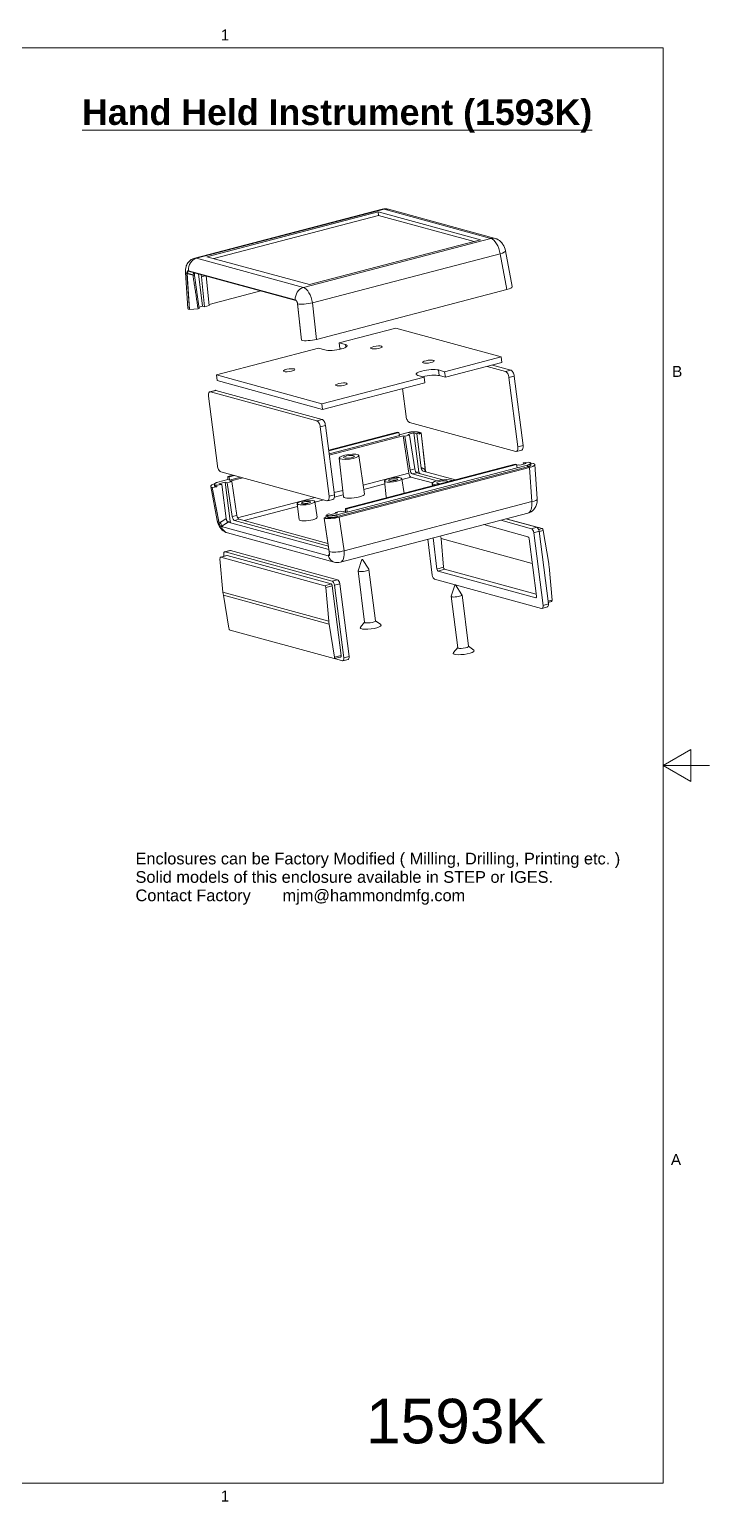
# Model space of a CAD drawing. Header units: millimetres. Extents: x 7 to 552, y 7 to 425.
# Drawn here: x 366.1 to 552.2, y 14.3 to 417.5 of the extents above; entities that cross this region are included whole.
import ezdxf

# ---------------------------------------------------------------- set-up
doc = ezdxf.new("R2010")
doc.units = ezdxf.units.MM
doc.header["$LTSCALE"] = 2
for name, color, linetype, lineweight in [('Border (ANSI)', 7, 'Continuous', 9), ('Symbol (ANSI)', 7, 'Continuous', 9), ('Visible (ANSI)', 7, 'Continuous', 9), ('Visible Narrow (ANSI)', 7, 'Continuous', 9)]:
    doc.layers.add(name, color=color, linetype=linetype, lineweight=lineweight)
doc.styles.add('Label Text (ANSI)', font='arialbd.ttf')
doc.styles.add('Note Text (ANSI)', font='arial.ttf')

# ---------------------------------------------------------------- blocks, each defined once
blk = doc.blocks.new('Borders Default Border')
at = {"layer": 'Border (ANSI)', "flags": 128}
for points in [[(9.65, 9.65), (9.65, 206.25), (269.75, 206.25), (269.75, 9.65), (9.65, 9.65)], [(276.1, 107.95), (269.75, 107.95), (273.56, 110.15), (273.56, 105.75), (269.75, 107.95)]]:
    blk.add_lwpolyline(points, dxfattribs=at)
at = {"layer": 'Border (ANSI)', "char_height": 1.5, "attachment_point": 7, "style": 'Note Text (ANSI)'}
for s, insert in [('1', (209.21, 207.26)), ('B', (270.98, 161.17)), ('A', (270.81, 53.22))]:
    blk.add_mtext(s, dxfattribs=dict(at, insert=insert))
at = {"layer": 'Border (ANSI)', "insert": (209.21, 7.14), "char_height": 1.5, "attachment_point": 7, "line_spacing_factor": 1.875, "style": 'Note Text (ANSI)'}
blk.add_mtext('1', dxfattribs=at)

msp = doc.modelspace()

# ---------------------------------------------------------------- linework, layer by layer
at = {"layer": 'Visible (ANSI)'}
for p, q in [((462.6132, 368.2912), (411.297, 354.8693)), ((414.6533, 355.2814), (461.4907, 367.5319)), ((461.4907, 367.5319), (461.6137, 366.5671)), ((461.4907, 367.5319), (489.5177, 359.8663)), ((493.5128, 360.2877), (464.2925, 368.2797)), ((461.6137, 366.5671), (416.5167, 354.7717)), ((487.7773, 359.4111), (461.6137, 366.5671)), ((489.5177, 359.8663), (442.6803, 347.6158)), ((442.6803, 347.6158), (414.6533, 355.2814)), ((496.331, 356.9005), (498.1954, 347.076)), ((408.7669, 350.9754), (409.4165, 341.0751)), ((409.5383, 351.321), (438.9427, 343.2786)), ((409.8401, 340.7761), (409.1887, 350.703)), ((411.2483, 350.1493), (412.5277, 341.0701)), ((413.4665, 341.7246), (412.3004, 350.5655)), ((413.1154, 349.7776), (413.9761, 341.5852)), ((414.4056, 349.9897), (415.2535, 341.9193)), ((429.3936, 345.8904), (415.2256, 342.1847)), ((444.6095, 332.632), (496.7507, 346.2698)), ((409.8386, 340.7765), (409.8401, 340.7761)), ((412.2072, 340.9862), (409.8401, 340.7761)), ((412.5277, 341.0701), (412.2072, 340.9862)), ((413.4665, 341.7246), (412.4721, 341.4645)), ((413.4665, 341.7246), (413.9761, 341.5852)), ((413.9761, 341.5852), (415.2535, 341.9193)), ((439.4209, 342.4343), (440.5284, 332.3826)), ((466.3397, 335.7191), (450.8545, 331.6689)), ((495.1877, 327.8289), (466.3397, 335.7191)), ((440.5284, 332.3826), (440.5298, 332.3822)), ((450.8545, 331.6689), (452.5389, 331.2082)), ((450.8545, 331.6689), (451.0512, 330.1251)), ((445.2066, 330.1917), (417.2354, 322.8757)), ((446.8911, 329.7309), (445.2066, 330.1917)), ((451.0512, 330.1251), (451.444, 330.0177)), ((479.7025, 323.7787), (495.1877, 327.8289)), ((495.1877, 327.8289), (495.3845, 326.2851)), ((417.2354, 322.8757), (417.4322, 321.3319)), ((417.2354, 322.8757), (446.0834, 314.9855)), ((474.0546, 322.3015), (472.3701, 322.7622)), ((478.018, 324.2394), (479.7025, 323.7787)), ((478.2148, 322.6956), (479.8993, 322.2349)), ((479.7025, 323.7787), (479.8993, 322.2349)), ((479.8993, 322.2349), (495.3845, 326.2851)), ((491.3259, 325.2236), (496.3631, 323.8459)), ((497.8108, 324.2245), (492.7736, 325.6022)), ((415.4626, 318.2826), (416.9103, 318.6612)), ((446.1515, 310.713), (417.1053, 318.6574)), ((417.4322, 321.3319), (446.2802, 313.4417)), ((446.0834, 314.9855), (474.0546, 322.3015)), ((446.2802, 313.4417), (474.2514, 320.7577)), ((469.1597, 311.5442), (468.1875, 319.1716)), ((474.0546, 322.3015), (474.2514, 320.7577)), ((497.3119, 322.1895), (499.7346, 303.1817)), ((501.1823, 303.5604), (498.7596, 322.5682)), ((417.5004, 298.0326), (415.0777, 317.0405)), ((415.6576, 318.2787), (444.7038, 310.3343)), ((446.0834, 314.9855), (446.2802, 313.4417)), ((445.6526, 308.678), (448.0753, 289.6701)), ((449.523, 290.0488), (447.1003, 309.0566)), ((447.9628, 302.2897), (466.7995, 307.2165)), ((467.1269, 307.127), (447.9844, 302.1202)), ((466.7995, 307.2165), (467.1269, 307.127)), ((467.3448, 306.2651), (467.1269, 307.127)), ((469.733, 307.1079), (467.293, 306.4697)), ((469.6085, 306.5573), (471.3117, 307.0028)), ((469.6085, 306.5573), (470.1181, 306.4179)), ((499.1547, 301.9435), (470.1085, 309.8879)), ((471.3117, 307.0028), (472.076, 306.7937)), ((471.3117, 307.0028), (472.6656, 296.3796)), ((472.076, 306.7937), (472.6855, 307.1648)), ((472.076, 306.7937), (473.284, 297.4847)), ((472.6855, 307.1648), (472.3153, 307.2661)), ((472.7499, 306.6824), (472.6855, 307.1648)), ((473.3048, 307.0196), (472.7499, 306.6824)), ((473.3075, 307.0203), (473.3048, 307.0196)), ((473.3048, 307.0196), (474.3462, 297.0458)), ((473.3061, 307.0207), (473.3075, 307.0203)), ((473.3075, 307.0203), (474.3609, 297.459)), ((467.3448, 306.2651), (448.0978, 301.231)), ((448.1348, 300.9408), (468.3311, 306.2232)), ((468.8407, 306.0838), (468.3311, 306.2232)), ((469.8623, 295.9859), (468.3311, 306.2232)), ((470.1181, 306.4179), (468.8407, 306.0838)), ((470.2268, 296.8165), (468.8407, 306.0838)), ((471.5042, 297.1506), (470.1181, 306.4179)), ((450.8303, 300.119), (452.0402, 289.4873)), ((456.2484, 300.8095), (457.744, 290.2143)), ((499.3498, 301.9396), (500.7975, 302.3182)), ((501.9999, 298.6092), (500.2968, 298.1638)), ((502.6363, 298.973), (501.2356, 298.8183)), ((501.2356, 298.8183), (501.2851, 298.4223)), ((501.2356, 298.8183), (501.9999, 298.6092)), ((503.0065, 298.8717), (502.6363, 298.973)), ((503.2732, 298.6889), (503.3347, 298.2065)), ((503.2901, 298.5569), (503.9708, 298.6322)), ((503.9708, 298.6322), (503.9736, 298.6329)), ((503.9736, 298.6329), (503.975, 298.6325)), ((447.4954, 288.4319), (418.4492, 296.3763)), ((420.3841, 295.0764), (421.8245, 295.4531)), ((420.7115, 294.9868), (420.3841, 295.0764)), ((420.3876, 294.2014), (420.3841, 295.0764)), ((422.152, 295.3636), (420.7115, 294.9868)), ((420.7953, 294.0899), (420.7115, 294.9868)), ((423.8691, 294.8939), (420.7953, 294.0899)), ((420.93, 293.8252), (424.4297, 294.7406)), ((502.4191, 297.7023), (450.2779, 284.0646)), ((502.95, 297.5472), (450.8459, 283.9191)), ((452.6011, 286.2647), (499.0165, 298.4049)), ((499.3439, 298.3153), (452.9285, 286.1752)), ((453.0123, 285.2783), (499.5618, 297.4535)), ((468.0253, 294.4514), (468.6083, 290.4514)), ((476.3738, 293.3143), (470.489, 294.9239)), ((477.6792, 293.8876), (470.8535, 295.7545)), ((479.2059, 294.1535), (472.1309, 296.0886)), ((473.8295, 296.5486), (482.6725, 294.13)), ((499.0165, 298.4049), (499.3439, 298.3153)), ((499.5618, 297.4535), (499.3439, 298.3153)), ((499.7872, 298.3031), (499.3743, 298.1952)), ((499.5618, 297.4535), (502.3577, 298.1848)), ((500.2968, 298.1638), (499.7872, 298.3031)), ((505.0149, 288.9178), (504.3971, 298.3339)), ((417.4509, 282.9927), (415.6777, 292.3366)), ((416.0988, 292.0571), (416.0973, 292.0575)), ((416.1015, 292.0579), (416.0988, 292.0571)), ((417.8772, 282.6854), (416.0988, 292.0571)), ((417.3765, 292.1989), (416.1015, 292.0579)), ((418.0098, 282.3107), (416.1015, 292.0579)), ((416.6762, 292.966), (416.7376, 292.4836)), ((416.9443, 292.7828), (417.3131, 292.6819)), ((417.3765, 292.1989), (417.0058, 292.3003)), ((417.3131, 292.6819), (418.7138, 292.8366)), ((417.3131, 292.6819), (417.3765, 292.1989)), ((420.3876, 294.2014), (417.5917, 293.4701)), ((417.9494, 293.0457), (419.6526, 293.4911)), ((418.7138, 292.8366), (417.9494, 293.0457)), ((418.7138, 292.8366), (419.9218, 283.5276)), ((419.6526, 293.4911), (420.1622, 293.3517)), ((419.6526, 293.4911), (421.0066, 282.868)), ((420.1622, 293.3517), (421.4396, 293.6859)), ((420.1622, 293.3517), (421.5483, 284.0845)), ((420.7953, 294.0899), (420.3876, 294.2014)), ((421.4396, 293.6859), (420.93, 293.8252)), ((421.4396, 293.6859), (422.8257, 284.4186)), ((463.2213, 293.8391), (463.6968, 289.4874)), ((476.3094, 293.1502), (476.385, 292.4855)), ((439.3769, 287.6025), (439.8523, 283.2508)), ((444.1809, 288.2148), (444.8122, 283.8829)), ((447.6905, 288.428), (449.1382, 288.8067)), ((448.0164, 275.0566), (420.4673, 282.5915)), ((422.175, 283.0224), (447.8805, 275.9917)), ((423.4524, 283.3565), (447.7771, 276.7035)), ((446.7648, 283.6697), (446.7676, 283.6704)), ((446.7663, 283.6693), (446.7648, 283.6697)), ((446.7648, 283.6697), (448.1094, 274.4167)), ((446.7676, 283.6704), (447.3234, 284.0082)), ((447.8733, 284.8612), (447.2639, 284.4901)), ((447.3234, 284.0082), (447.2639, 284.4901)), ((447.2639, 284.4901), (447.6326, 284.3892)), ((447.6941, 283.9068), (447.3234, 284.0082)), ((448.6377, 284.6521), (447.8733, 284.8612)), ((450.3409, 285.0976), (448.6377, 284.6521)), ((449.8313, 285.237), (451.1087, 285.5711)), ((450.3409, 285.0976), (449.8313, 285.237)), ((449.8592, 284.9716), (449.8313, 285.237)), ((450.2164, 284.547), (453.0123, 285.2783)), ((451.1087, 285.5711), (451.6183, 285.4317)), ((502.4848, 285.024), (451.1687, 271.602)), ((452.6034, 285.6894), (451.6183, 285.4317)), ((452.9285, 286.1752), (452.6011, 286.2647)), ((452.6046, 285.3898), (452.6011, 286.2647)), ((453.0123, 285.2783), (452.6046, 285.3898)), ((453.0123, 285.2783), (452.9285, 286.1752)), ((495.0407, 283.0769), (503.4722, 280.7708)), ((504.9199, 281.1495), (496.4884, 283.4556)), ((506.3636, 280.7928), (496.5597, 283.4742)), ((447.8233, 273.366), (418.603, 281.358)), ((449.4893, 271.6136), (420.2691, 279.6056)), ((478.5988, 278.7765), (478.7113, 278.107)), ((490.4363, 281.8726), (502.5029, 278.5723)), ((504.1047, 279.6666), (506.6406, 259.7711)), ((508.0883, 260.1497), (505.5524, 280.0452)), ((508.1873, 271.2408), (506.6743, 280.2847)), ((420.944, 274.8201), (419.4963, 274.4414)), ((419.6264, 274.4388), (448.9273, 266.4247)), ((450.375, 266.8034), (421.0741, 274.8175)), ((476.3205, 268.0639), (475.0726, 277.8542)), ((477.606, 269.7102), (476.5198, 278.2327)), ((478.7113, 278.107), (479.4037, 270.2069)), ((503.6785, 271.2783), (478.7113, 278.107)), ((502.8192, 278.0202), (504.8273, 262.265)), ((419.0334, 263.364), (418.2209, 272.5533)), ((418.3544, 272.9416), (420.0908, 273.4327)), ((418.4175, 272.9411), (446.8827, 265.1556)), ((419.2916, 273.2067), (419.2398, 273.6133)), ((420.158, 273.432), (448.6232, 265.6465)), ((457.0275, 272.3028), (456.0127, 269.2683)), ((457.2267, 272.3282), (458.9702, 269.6452)), ((509.1071, 261.2097), (508.2946, 270.399)), ((456.0084, 269.2287), (457.8039, 255.1416)), ((458.9843, 269.608), (460.7798, 255.5209)), ((506.2539, 258.9456), (476.953, 266.9597)), ((504.634, 261.8523), (477.9223, 269.1582)), ((479.7012, 269.6497), (504.7596, 262.796)), ((420.6537, 253.4784), (419.1407, 262.5223)), ((447.1589, 264.6385), (447.9641, 255.4512)), ((448.9395, 265.0944), (451.3708, 246.019)), ((449.5599, 265.3205), (452.0957, 245.425)), ((453.5434, 245.8037), (451.0076, 265.6992)), ((481.4875, 262.2599), (483.283, 248.1729)), ((482.5065, 265.334), (481.4918, 262.2995)), ((482.7058, 265.3594), (484.4493, 262.6765)), ((484.4634, 262.6392), (486.2589, 248.5522)), ((506.384, 258.943), (507.8317, 259.3216)), ((508.9736, 260.8215), (508.0364, 260.5564)), ((448.0714, 254.6095), (449.5917, 245.5636)), ((457.7985, 255.1835), (456.6501, 253.7839)), ((460.7745, 255.5628), (462.2372, 254.496)), ((449.4297, 245.1848), (420.9645, 252.9703)), ((483.2776, 248.2147), (482.1292, 246.8151)), ((486.2535, 248.594), (487.7163, 247.5272)), ((449.4875, 245.1829), (451.2404, 245.6045)), ((451.7091, 244.5995), (449.5346, 245.1943)), ((453.2869, 244.9756), (451.8392, 244.5969))]:
    msp.add_line(p, q, dxfattribs=at)
at = {"layer": 'Visible (ANSI)', "flags": 128}
for points in [[(464.2925, 368.2797), (463.9166, 368.3593), (463.5031, 368.3952), (463.0628, 368.3752), (462.6132, 368.2912)], [(496.331, 356.9005), (496.2249, 357.348), (496.0802, 357.7815), (495.8939, 358.207), (495.6578, 358.6299), (495.5154, 358.8423), (495.3526, 359.0565), (495.1648, 359.2731), (494.9435, 359.4912), (494.6801, 359.7095), (494.3624, 359.9257), (493.9773, 360.1246), (493.7557, 360.2118), (493.5128, 360.2877)], [(408.7669, 350.9754), (408.7574, 351.3788), (408.7853, 351.8028), (408.8623, 352.2569), (408.9251, 352.4989), (409.0093, 352.7529), (409.1208, 353.0198), (409.2662, 353.3004), (409.4543, 353.5936), (409.6949, 353.892), (409.9978, 354.1868), (410.3702, 354.4631), (410.581, 354.5871), (410.807, 354.698), (411.0468, 354.7929), (411.297, 354.8693)], [(409.2913, 351.2506), (409.2837, 351.2416), (409.2762, 351.2321), (409.269, 351.2221), (409.262, 351.2117), (409.2552, 351.2009), (409.2487, 351.1896), (409.2424, 351.1778), (409.2363, 351.1655), (409.2304, 351.1528), (409.2248, 351.1397), (409.2195, 351.1261), (409.2144, 351.1121), (409.2096, 351.0977), (409.2051, 351.083), (409.2008, 351.0679), (409.1969, 351.0524), (409.1931, 351.0365), (409.1897, 351.0203), (409.1865, 351.0037), (409.1837, 350.9868), (409.1811, 350.9696), (409.1787, 350.9522), (409.1767, 350.9345), (409.175, 350.9165)], [(409.1887, 350.703), (409.1881, 350.7124), (409.1875, 350.7218), (409.1869, 350.7311), (409.1863, 350.7403), (409.1857, 350.7495), (409.1851, 350.7587), (409.1845, 350.7678), (409.1839, 350.7769), (409.1833, 350.7859), (409.1827, 350.7949), (409.1822, 350.8039), (409.1816, 350.8128), (409.181, 350.8216), (409.1804, 350.8304), (409.1799, 350.8392), (409.1793, 350.848), (409.1788, 350.8567), (409.1782, 350.8653), (409.1777, 350.874), (409.1771, 350.8825), (409.1766, 350.8911), (409.176, 350.8996), (409.1755, 350.9081), (409.175, 350.9165)], [(409.2311, 350.6944), (409.2304, 350.7043), (409.2296, 350.7141), (409.2285, 350.7239), (409.2274, 350.7336), (409.226, 350.7432), (409.2246, 350.7529), (409.2229, 350.7624), (409.2211, 350.772), (409.2192, 350.7814), (409.2171, 350.7908), (409.2149, 350.8002), (409.2126, 350.8095), (409.2101, 350.8187), (409.2075, 350.8279), (409.2048, 350.8371), (409.2019, 350.8461), (409.1989, 350.8552), (409.1958, 350.8641), (409.1926, 350.873), (409.1893, 350.8818), (409.1859, 350.8906), (409.1824, 350.8993), (409.1787, 350.9079), (409.175, 350.9165)], [(409.5383, 351.321), (409.5268, 351.3239), (409.5155, 351.3264), (409.5041, 351.3283), (409.4929, 351.3298), (409.4817, 351.3308), (409.4705, 351.3314), (409.4595, 351.3314), (409.4486, 351.3309), (409.4377, 351.33), (409.4269, 351.3285), (409.4163, 351.3264), (409.4058, 351.3239), (409.3954, 351.3208), (409.3851, 351.3172), (409.3749, 351.313), (409.3649, 351.3083), (409.355, 351.303), (409.3453, 351.2972), (409.3358, 351.2908), (409.3265, 351.2839), (409.3174, 351.2764), (409.3085, 351.2683), (409.2998, 351.2597), (409.2913, 351.2506)], [(410.851, 350.2616), (410.8589, 350.2986), (410.8668, 350.3355), (410.8745, 350.3722), (410.8823, 350.4086), (410.8901, 350.4447), (410.8979, 350.4804), (410.9058, 350.5155), (410.9139, 350.5501), (410.9222, 350.5838), (410.9306, 350.6165), (410.939, 350.6477), (410.9475, 350.6775), (410.9561, 350.7059), (410.9646, 350.7328), (410.9731, 350.7582), (410.9815, 350.782), (410.9899, 350.8042), (410.9982, 350.8246), (411.0062, 350.8433), (411.0139, 350.8603), (411.0212, 350.8754), (411.0281, 350.8888), (411.0343, 350.9004), (411.0399, 350.9103)], [(411.2982, 350.8396), (411.2895, 350.8184), (411.2813, 350.7962), (411.2737, 350.7733), (411.2667, 350.7496), (411.2602, 350.7251), (411.2543, 350.6998), (411.249, 350.6738), (411.2443, 350.647), (411.2401, 350.6195), (411.2366, 350.5913), (411.2336, 350.5625), (411.2313, 350.5331), (411.2295, 350.5032), (411.2283, 350.4728), (411.2278, 350.442), (411.2278, 350.4107), (411.2284, 350.379), (411.2296, 350.3469), (411.2313, 350.3146), (411.2337, 350.2819), (411.2365, 350.2491), (411.2399, 350.216), (411.2439, 350.1827), (411.2483, 350.1493)], [(409.8401, 340.7761), (409.815, 341.1798), (409.7899, 341.586), (409.7646, 341.9943), (409.7392, 342.4042), (409.7137, 342.8153), (409.6882, 343.2272), (409.6628, 343.6395), (409.6373, 344.0517), (409.6119, 344.4635), (409.5866, 344.8743), (409.5613, 345.2837), (409.5362, 345.6915), (409.5113, 346.097), (409.4863, 346.5037), (409.4611, 346.915), (409.4357, 347.3301), (409.4101, 347.7483), (409.3844, 348.1687), (409.3587, 348.5906), (409.3329, 349.0132), (409.3073, 349.4357), (409.2817, 349.8572), (409.2563, 350.2771), (409.2311, 350.6944)], [(410.8444, 350.0436), (410.8431, 350.0527), (410.8419, 350.0618), (410.8408, 350.0709), (410.8399, 350.08), (410.8391, 350.0891), (410.8385, 350.0982), (410.838, 350.1073), (410.8376, 350.1164), (410.8374, 350.1255), (410.8373, 350.1346), (410.8374, 350.1437), (410.8376, 350.1529), (410.8379, 350.162), (410.8384, 350.1711), (410.8391, 350.1802), (410.8398, 350.1893), (410.8407, 350.1984), (410.8418, 350.2075), (410.843, 350.2166), (410.8443, 350.2257), (410.8458, 350.2347), (410.8474, 350.2437), (410.8491, 350.2527), (410.851, 350.2616)], [(412.2072, 340.9862), (412.1554, 341.3382), (412.1027, 341.6956), (412.0493, 342.0582), (411.995, 342.4254), (411.9401, 342.7967), (411.8845, 343.1718), (411.8283, 343.5502), (411.7717, 343.9314), (411.7146, 344.315), (411.657, 344.7004), (411.5992, 345.0874), (411.5411, 345.4753), (411.4827, 345.8638), (411.4242, 346.2523), (411.3657, 346.6406), (411.3071, 347.028), (411.2485, 347.4141), (411.19, 347.7985), (411.1317, 348.1808), (411.0736, 348.5604), (411.0157, 348.937), (410.9582, 349.31), (410.9011, 349.679), (410.8444, 350.0436)], [(439.2145, 343.0663), (439.204, 343.0807), (439.1933, 343.0946), (439.1825, 343.108), (439.1716, 343.121), (439.1606, 343.1335), (439.1494, 343.1455), (439.1382, 343.1571), (439.1269, 343.1681), (439.1155, 343.1787), (439.1041, 343.1888), (439.0927, 343.1983), (439.0812, 343.2074), (439.0697, 343.216), (439.0581, 343.2241), (439.0466, 343.2317), (439.035, 343.2388), (439.0234, 343.2454), (439.0119, 343.2516), (439.0003, 343.2572), (438.9887, 343.2624), (438.9772, 343.2672), (438.9656, 343.2715), (438.9541, 343.2753), (438.9427, 343.2786)], [(439.3974, 342.6504), (439.3923, 342.6704), (439.3869, 342.6901), (439.3813, 342.7098), (439.3755, 342.7293), (439.3694, 342.7486), (439.3631, 342.7677), (439.3565, 342.7867), (439.3497, 342.8055), (439.3427, 342.8241), (439.3354, 342.8424), (439.3279, 342.8605), (439.3203, 342.8783), (439.3124, 342.8958), (439.3043, 342.913), (439.2961, 342.9298), (439.2877, 342.9463), (439.2791, 342.9625), (439.2704, 342.9784), (439.2614, 342.9939), (439.2524, 343.0091), (439.2431, 343.0239), (439.2337, 343.0384), (439.2242, 343.0525), (439.2145, 343.0663)], [(439.3974, 342.6504), (439.3983, 342.6419), (439.3992, 342.6333), (439.4001, 342.6247), (439.401, 342.616), (439.402, 342.6073), (439.4029, 342.5986), (439.4039, 342.5898), (439.4048, 342.581), (439.4058, 342.5722), (439.4068, 342.5633), (439.4077, 342.5543), (439.4087, 342.5454), (439.4097, 342.5364), (439.4107, 342.5273), (439.4117, 342.5182), (439.4127, 342.509), (439.4137, 342.4999), (439.4147, 342.4906), (439.4157, 342.4813), (439.4168, 342.472), (439.4178, 342.4626), (439.4188, 342.4532), (439.4199, 342.4438), (439.4209, 342.4343)], [(472.3153, 307.2661), (472.2485, 307.2825), (472.1751, 307.297), (472.0954, 307.3096), (472.0098, 307.3202), (471.9185, 307.3287), (471.8221, 307.3352), (471.7208, 307.3395), (471.6153, 307.3418), (471.5058, 307.3419), (471.3929, 307.3398), (471.277, 307.3357), (471.1586, 307.3294), (471.0383, 307.321), (470.9166, 307.3106), (470.7939, 307.2983), (470.6707, 307.2839), (470.5477, 307.2677), (470.4253, 307.2496), (470.3041, 307.2298), (470.1845, 307.2084), (470.0671, 307.1854), (469.9524, 307.1609), (469.8409, 307.135), (469.733, 307.1079)], [(502.3577, 298.1848), (502.4614, 298.213), (502.5606, 298.2423), (502.6547, 298.2724), (502.7433, 298.3033), (502.8262, 298.3348), (502.9029, 298.3667), (502.9731, 298.3991), (503.0365, 298.4316), (503.0928, 298.4642), (503.1419, 298.4967), (503.1835, 298.529), (503.2174, 298.561), (503.2434, 298.5925), (503.2616, 298.6234), (503.2717, 298.6536), (503.2738, 298.6829), (503.2678, 298.7111), (503.2538, 298.7383), (503.2318, 298.7642), (503.2019, 298.7888), (503.1643, 298.812), (503.119, 298.8336), (503.0664, 298.8535), (503.0065, 298.8717)], [(473.284, 297.4847), (473.2919, 297.4296), (473.3014, 297.3744), (473.3125, 297.3192), (473.3253, 297.2642), (473.3397, 297.2096), (473.3558, 297.1554), (473.3737, 297.102), (473.393, 297.05), (473.4138, 296.9995), (473.4361, 296.9508), (473.4597, 296.904), (473.4847, 296.8592), (473.5108, 296.8169), (473.5378, 296.7775), (473.5655, 296.741), (473.594, 296.7074), (473.623, 296.6767), (473.6524, 296.6491), (473.682, 296.6247), (473.7117, 296.6035), (473.7414, 296.5854), (473.7709, 296.5702), (473.8004, 296.558), (473.8295, 296.5486)], [(474.3462, 297.0458), (474.3476, 297.0337), (474.3492, 297.0217), (474.3509, 297.0097), (474.3529, 296.9978), (474.3551, 296.9859), (474.3574, 296.9741), (474.3599, 296.9623), (474.3627, 296.9506), (474.3655, 296.939), (474.3686, 296.9274), (474.3718, 296.9159), (474.3752, 296.9044), (474.3787, 296.893), (474.3824, 296.8817), (474.3862, 296.8704), (474.3902, 296.8593), (474.3943, 296.8482), (474.3985, 296.8371), (474.4029, 296.8262), (474.4074, 296.8153), (474.412, 296.8045), (474.4167, 296.7938), (474.4215, 296.7832), (474.4265, 296.7726)], [(474.3609, 297.459), (474.364, 297.4312), (474.3673, 297.4017), (474.3704, 297.3729), (474.3736, 297.3442), (474.3767, 297.3153), (474.3798, 297.2866), (474.3829, 297.2577), (474.386, 297.2285), (474.3891, 297.1993), (474.3922, 297.17), (474.3952, 297.1409), (474.3981, 297.1119), (474.401, 297.0831), (474.4037, 297.0544), (474.4064, 297.0258), (474.4091, 296.9974), (474.4116, 296.969), (474.414, 296.9408), (474.4164, 296.9126), (474.4186, 296.8845), (474.4207, 296.8565), (474.4228, 296.8285), (474.4247, 296.8005), (474.4265, 296.7726)], [(474.6122, 296.3346), (474.6022, 296.349), (474.5924, 296.3638), (474.5827, 296.379), (474.5732, 296.3947), (474.5639, 296.4108), (474.5546, 296.4272), (474.5456, 296.4441), (474.5368, 296.4612), (474.5282, 296.4787), (474.5199, 296.4964), (474.5117, 296.5145), (474.5038, 296.5328), (474.4961, 296.5515), (474.4886, 296.5704), (474.4813, 296.5896), (474.4743, 296.609), (474.4675, 296.6287), (474.4609, 296.6487), (474.4545, 296.6689), (474.4484, 296.6893), (474.4425, 296.7099), (474.4369, 296.7307), (474.4316, 296.7516), (474.4265, 296.7726)], [(503.3347, 298.2065), (503.3353, 298.1869), (503.3323, 298.167), (503.3255, 298.1466), (503.3152, 298.1259), (503.3011, 298.1049), (503.2835, 298.0836), (503.2623, 298.0621), (503.2375, 298.0404), (503.2093, 298.0186), (503.1776, 297.9966), (503.1426, 297.9746), (503.1043, 297.9526), (503.0627, 297.9306), (503.0179, 297.9087), (502.9701, 297.8868), (502.9194, 297.8652), (502.8657, 297.8437), (502.8093, 297.8225), (502.7503, 297.8015), (502.6886, 297.7809), (502.6246, 297.7606), (502.5582, 297.7407), (502.4897, 297.7213), (502.4191, 297.7023)], [(417.5917, 293.4701), (417.488, 293.4419), (417.3888, 293.4126), (417.2947, 293.3825), (417.206, 293.3516), (417.1232, 293.3201), (417.0465, 293.2882), (416.9763, 293.2558), (416.9129, 293.2233), (416.8565, 293.1907), (416.8075, 293.1582), (416.7659, 293.1258), (416.732, 293.0939), (416.7059, 293.0624), (416.6878, 293.0315), (416.6777, 293.0013), (416.6756, 292.972), (416.6815, 292.9438), (416.6956, 292.9166), (416.7175, 292.8907), (416.7474, 292.8661), (416.7851, 292.8429), (416.8303, 292.8213), (416.8832, 292.8013), (416.9443, 292.7828)], [(417.0058, 292.3003), (416.985, 292.3062), (416.9652, 292.3122), (416.9462, 292.3184), (416.9281, 292.3247), (416.9108, 292.3312), (416.8944, 292.3378), (416.8788, 292.3446), (416.8639, 292.3516), (416.8499, 292.3587), (416.8366, 292.366), (416.8242, 292.3735), (416.8125, 292.3811), (416.8017, 292.3889), (416.7917, 292.3968), (416.7825, 292.4049), (416.7742, 292.4131), (416.7667, 292.4215), (416.76, 292.43), (416.7542, 292.4386), (416.7492, 292.4474), (416.745, 292.4562), (416.7417, 292.4652), (416.7393, 292.4743), (416.7376, 292.4836)], [(502.4848, 285.024), (502.7349, 285.1005), (502.9746, 285.1955), (503.2014, 285.3063), (503.4129, 285.4303), (503.7838, 285.7061), (504.0871, 286.0021), (504.3278, 286.3006), (504.5158, 286.5927), (504.6609, 286.8735), (504.7725, 287.1404), (504.8569, 287.3943), (504.9195, 287.6364), (504.9966, 288.0905), (505.0245, 288.5145), (505.0149, 288.9178)], [(420.2691, 279.6056), (420.026, 279.682), (419.804, 279.7702), (419.4187, 279.9699), (419.1014, 280.1833), (418.8384, 280.4019), (418.6177, 280.6206), (418.429, 280.8368), (418.2663, 281.0509), (418.1244, 281.2634), (417.8878, 281.6863), (417.7017, 282.1117), (417.557, 282.5452), (417.4509, 282.9927)], [(418.0142, 282.0177), (418.0083, 282.0427), (418.0024, 282.0678), (417.9966, 282.0931), (417.9908, 282.1185), (417.9851, 282.1441), (417.9795, 282.1698), (417.9738, 282.1958), (417.9683, 282.222), (417.9627, 282.2485), (417.9572, 282.2752), (417.9516, 282.3022), (417.9461, 282.3295), (417.9406, 282.357), (417.935, 282.3849), (417.9295, 282.4132), (417.9239, 282.4418), (417.9182, 282.4708), (417.9126, 282.5001), (417.9068, 282.5299), (417.9011, 282.5601), (417.8952, 282.5907), (417.8893, 282.6218), (417.8833, 282.6534), (417.8772, 282.6854)], [(418.0142, 282.0177), (418.0158, 282.03), (418.0172, 282.0423), (418.0185, 282.0546), (418.0196, 282.0669), (418.0206, 282.0793), (418.0215, 282.0916), (418.0223, 282.1039), (418.0228, 282.1163), (418.0233, 282.1286), (418.0236, 282.1409), (418.0237, 282.1532), (418.0237, 282.1654), (418.0235, 282.1777), (418.0232, 282.19), (418.0227, 282.2022), (418.022, 282.2144), (418.0211, 282.2266), (418.0201, 282.2388), (418.0189, 282.2509), (418.0175, 282.2629), (418.0158, 282.275), (418.014, 282.2869), (418.012, 282.2989), (418.0098, 282.3107)], [(420.4673, 282.5915), (420.4381, 282.6009), (420.4087, 282.6131), (420.3791, 282.6282), (420.3495, 282.6464), (420.3198, 282.6676), (420.2902, 282.692), (420.2607, 282.7196), (420.2317, 282.7503), (420.2033, 282.7839), (420.1756, 282.8203), (420.1487, 282.8597), (420.1226, 282.9019), (420.0975, 282.9468), (420.0739, 282.9937), (420.0516, 283.0424), (420.0308, 283.0928), (420.0114, 283.1449), (419.9936, 283.1983), (419.9775, 283.2524), (419.9631, 283.3071), (419.9503, 283.3621), (419.9392, 283.4173), (419.9297, 283.4725), (419.9218, 283.5276)], [(447.6326, 284.3892), (447.7007, 284.3725), (447.7743, 284.3579), (447.854, 284.3453), (447.9396, 284.3347), (448.0309, 284.3262), (448.1273, 284.3197), (448.2285, 284.3154), (448.3341, 284.3131), (448.4436, 284.313), (448.5565, 284.3151), (448.6724, 284.3192), (448.7907, 284.3255), (448.911, 284.3339), (449.0328, 284.3443), (449.1555, 284.3566), (449.2786, 284.371), (449.4017, 284.3872), (449.524, 284.4053), (449.6453, 284.4251), (449.7648, 284.4465), (449.8822, 284.4695), (449.9969, 284.494), (450.1085, 284.5199), (450.2164, 284.547)], [(450.2779, 284.0646), (450.17, 284.0374), (450.0584, 284.0116), (449.9437, 283.9871), (449.8263, 283.9641), (449.7068, 283.9426), (449.5855, 283.9228), (449.4631, 283.9048), (449.3401, 283.8886), (449.217, 283.8742), (449.0943, 283.8618), (448.9725, 283.8514), (448.8522, 283.8431), (448.7339, 283.8368), (448.618, 283.8326), (448.5051, 283.8306), (448.3956, 283.8307), (448.29, 283.8329), (448.1888, 283.8373), (448.0923, 283.8438), (448.0011, 283.8523), (447.9155, 283.8629), (447.8358, 283.8755), (447.7622, 283.89), (447.6941, 283.9068)], [(418.0142, 282.0177), (418.0306, 281.9755), (418.048, 281.934), (418.0663, 281.8933), (418.0854, 281.8535), (418.1053, 281.8148), (418.126, 281.7772), (418.1474, 281.7407), (418.1695, 281.7054), (418.192, 281.6716), (418.215, 281.6394), (418.2383, 281.6089), (418.2619, 281.5801), (418.2857, 281.553), (418.3098, 281.5276), (418.334, 281.5039), (418.3583, 281.482), (418.3825, 281.462), (418.4067, 281.4439), (418.4307, 281.4276), (418.4546, 281.4132), (418.4782, 281.4005), (418.5017, 281.3897), (418.525, 281.3806), (418.548, 281.3733)], [(418.603, 281.358), (418.6007, 281.3586), (418.5984, 281.3593), (418.5962, 281.3599), (418.5939, 281.3605), (418.5916, 281.3611), (418.5893, 281.3618), (418.587, 281.3624), (418.5847, 281.363), (418.5824, 281.3637), (418.5802, 281.3643), (418.5779, 281.3649), (418.5756, 281.3656), (418.5733, 281.3662), (418.571, 281.3669), (418.5687, 281.3675), (418.5664, 281.3681), (418.5641, 281.3688), (418.5618, 281.3694), (418.5595, 281.3701), (418.5572, 281.3707), (418.5549, 281.3714), (418.5526, 281.372), (418.5503, 281.3727), (418.548, 281.3733)], [(448.1094, 274.4167), (448.1133, 274.3897), (448.1175, 274.3612), (448.1215, 274.3333), (448.1256, 274.3055), (448.1297, 274.2776), (448.1338, 274.2499), (448.1379, 274.2219), (448.1421, 274.1938), (448.1463, 274.1655), (448.1506, 274.1373), (448.1549, 274.1092), (448.1592, 274.0813), (448.1636, 274.0536), (448.168, 274.026), (448.1724, 273.9986), (448.1769, 273.9713), (448.1814, 273.9442), (448.186, 273.9172), (448.1907, 273.8903), (448.1955, 273.8635), (448.2003, 273.8368), (448.2052, 273.8103), (448.2103, 273.7838), (448.2154, 273.7574)], [(447.8792, 273.3509), (447.8769, 273.3516), (447.8746, 273.3522), (447.8723, 273.3528), (447.8699, 273.3534), (447.8676, 273.354), (447.8653, 273.3547), (447.8629, 273.3553), (447.8606, 273.3559), (447.8583, 273.3565), (447.8559, 273.3571), (447.8536, 273.3578), (447.8513, 273.3584), (447.8489, 273.359), (447.8466, 273.3597), (447.8443, 273.3603), (447.8419, 273.3609), (447.8396, 273.3616), (447.8373, 273.3622), (447.8349, 273.3628), (447.8326, 273.3635), (447.8303, 273.3641), (447.8279, 273.3647), (447.8256, 273.3654), (447.8233, 273.366)], [(447.8792, 273.3509), (447.9027, 273.3456), (447.9257, 273.342), (447.9483, 273.3402), (447.9703, 273.3403), (447.9918, 273.3424), (448.0127, 273.3464), (448.033, 273.3524), (448.0525, 273.3604), (448.0712, 273.3705), (448.0889, 273.3827), (448.1057, 273.3969), (448.1215, 273.4133), (448.1362, 273.4316), (448.1498, 273.4521), (448.1623, 273.4747), (448.1735, 273.4993), (448.1834, 273.5257), (448.192, 273.5539), (448.1992, 273.5839), (448.2051, 273.6155), (448.2097, 273.6488), (448.2129, 273.6836), (448.2148, 273.7199), (448.2154, 273.7574)], [(451.1687, 271.602), (450.7191, 271.518), (450.2788, 271.498), (449.8653, 271.5339), (449.4893, 271.6136)]]:
    msp.add_lwpolyline(points, dxfattribs=at)
at = {"layer": 'Visible (ANSI)'}
for centre, major_axis, ratio, start_param, end_param in [((413.6299, 349.5963), (0.253, -0.9675), 0.47453688, 3.73736786, 4.40181179), ((495.2156, 346.687), (2.9813, 0.3792), 0.23181673, 5.22354353, 6.29734456), ((412.3988, 341.4445), (-2.9813, -0.3792), 0.23181673, 6.26902605, 6.7924372), ((443.0841, 333.0518), (2.9763, 0.3801), 0.2325693, 3.65163666, 5.22053033), ((449.715, 330.4696), (3.2895, 0.4193), 0.23219284, 3.6512412, 6.79283385), ((475.1941, 323.5008), (-3.2895, -0.4193), 0.23219284, 3.6512412, 6.79283385), ((475.3908, 321.957), (3.2895, 0.4193), 0.23219284, 0.50964855, 2.0943598), ((496.5476, 322.3986), (-0.3796, 1.4512), 0.47453688, 4.44544502, 6.01624135), ((497.9953, 322.7772), (-0.3796, 1.4512), 0.47453688, 4.44544502, 6.01624135), ((417.2898, 317.2101), (-0.3796, 1.4512), 0.47453688, 6.01624135, 6.28318531), ((415.8421, 316.8314), (-0.3796, 1.4512), 0.47453688, 6.01624135, 7.58703768), ((446.336, 309.2657), (-0.3796, 1.4512), 0.47453688, 4.44544502, 6.01624135), ((469.9241, 311.3352), (0.3796, -1.4512), 0.47453688, 4.44544502, 6.01624135), ((444.8883, 308.887), (-0.3796, 1.4512), 0.47453688, 4.44544502, 6.01624135), ((470.7518, 306.3511), (2.9763, 0.3801), 0.2325693, 0.510044, 0.83155446), ((498.9702, 303.3908), (0.3796, -1.4512), 0.47453688, 6.01624135, 7.58703768), ((500.4179, 303.7694), (0.3796, -1.4512), 0.47453688, 0, 1.30385237), ((501.4149, 297.9644), (2.9813, 0.3792), 0.23181673, 5.22354353, 6.7924372), ((418.2648, 297.8236), (0.3796, -1.4512), 0.47453688, 4.44544502, 6.01624135), ((470.366, 295.8887), (0.253, -0.9675), 0.47453688, 4.48907825, 6.01624135), ((470.7305, 296.7194), (0.253, -0.9675), 0.47453688, 4.48907825, 6.01624135), ((472.0079, 297.0535), (0.253, -0.9675), 0.47453688, 4.48907825, 6.01624135), ((472.9204, 296.3099), (0.1265, -0.4837), 0.47453688, 4.44544502, 5.66550503), ((418.6574, 292.7256), (-2.9813, -0.3792), 0.23181673, 5.40736049, 6.7924372), ((465.6851, 293.6605), (-1.24, -0.158), 0.23219284, 4.13485588, 5.28992208), ((465.6851, 293.6605), (-1.116, -0.1422), 0.23219284, 4.19256671, 5.23221125), ((479.0187, 293.4935), (-2.7091, -0.3453), 0.23219284, 3.20825448, 7.23582057), ((479.0187, 293.4935), (-1.488, -0.1897), 0.23219284, 2.75591865, 7.6881564), ((441.8406, 287.4239), (-1.24, -0.158), 0.23219284, 4.13485588, 5.28992208), ((441.8406, 287.4239), (-1.116, -0.1422), 0.23219284, 4.19256671, 5.23221125), ((447.3109, 289.8792), (0.3796, -1.4512), 0.47453688, 6.01624135, 7.58703768), ((448.7586, 290.2578), (0.3796, -1.4512), 0.47453688, 0, 1.30385237), ((454.8924, 289.8488), (2.8519, 0.3635), 0.23219284, 3.13846767, 6.28631029), ((466.177, 289.8011), (-2.4799, -0.3161), 0.23219284, 6.27901847, 6.77160882), ((421.2614, 282.7983), (0.1265, -0.4837), 0.47453688, 4.44544502, 5.58995359), ((422.0521, 283.9873), (0.253, -0.9675), 0.47453688, 4.48907825, 6.01624135), ((423.3294, 284.3214), (0.253, -0.9675), 0.47453688, 4.48907825, 6.01624135), ((442.3326, 283.5644), (2.4799, 0.3161), 0.23219284, 3.13742582, 6.28735214), ((449.3206, 284.3389), (-2.9763, -0.3801), 0.2325693, 0.510044, 2.07893768), ((502.5644, 278.0898), (-0.1265, 0.4838), 0.47461041, 4.44580466, 6.0162964), ((503.5952, 279.8059), (-0.253, 0.9675), 0.47453688, 4.44544502, 6.01624135), ((505.0429, 280.1846), (-0.253, 0.9675), 0.47453688, 4.44544502, 6.01624135), ((506.4379, 280.3497), (0.1386, -0.4432), 0.46358714, 1.28119344, 2.85275187), ((419.7494, 273.4739), (-0.253, 0.9675), 0.47453688, 6.01624135, 7.58703768), ((421.1971, 273.8526), (-0.253, 0.9675), 0.47453688, 6.01624135, 6.28318531), ((418.4573, 272.489), (0.0956, -0.4543), 0.48380599, 2.89807335, 4.46963178), ((420.2195, 272.9496), (-0.1265, 0.4837), 0.47453688, 6.01624135, 6.29259551), ((479.6585, 270.1374), (0.1027, -0.4901), 0.48372138, 4.46968755, 6.04017929), ((499.822, 268.5703), (-2.5047, -9.6815), 0.84072885, 1.97059389, 2.05786036), ((449.0503, 265.4599), (-0.253, 0.9675), 0.47453688, 4.44544502, 6.01624135), ((450.498, 265.8385), (-0.253, 0.9675), 0.47453688, 4.44544502, 6.01624135), ((457.4964, 269.4183), (-1.488, -0.1897), 0.23219284, 6.17163855, 9.53632472), ((476.83, 267.9245), (0.253, -0.9675), 0.47453688, 4.44544502, 6.01624135), ((477.8608, 269.6407), (0.1265, -0.4838), 0.47461041, 4.44580466, 6.0162964), ((427.506, 265.1927), (-2.5047, -9.6815), 0.84072885, 5.11218655, 5.19945301), ((446.9225, 264.7035), (0.0956, -0.4543), 0.48380599, 1.32651492, 2.89807335), ((448.6847, 265.1641), (-0.1265, 0.4837), 0.47453688, 4.44544502, 6.01624135), ((482.9754, 262.4495), (-1.488, -0.1897), 0.23219284, 6.17163855, 9.53632472), ((504.5724, 262.3348), (-0.1266, 0.4838), 0.4744633, 2.87459373, 4.44508547), ((506.131, 259.9104), (0.253, -0.9675), 0.47453688, 6.01624135, 7.58703768), ((507.5787, 260.2891), (0.253, -0.9675), 0.47453688, 0, 1.30385237), ((508.8708, 261.274), (-0.0956, 0.4543), 0.48380599, 3.17463553, 4.46963178), ((456.6144, 257.2313), (2.7855, 9.6045), 0.85728896, 1.99532766, 2.08259412), ((459.464, 253.9805), (-2.8767, -0.3667), 0.23219284, 6.04214083, 9.66582243), ((459.2918, 255.3313), (-1.488, -0.1897), 0.23219284, 0, 3.14159265), ((420.8902, 253.4134), (-0.1386, 0.4432), 0.46358714, 1.28119344, 2.85275187), ((451.116, 246.0887), (0.1265, -0.4837), 0.47453688, 6.27377511, 7.58703768), ((484.9431, 247.0117), (-2.8767, -0.3667), 0.23219284, 6.04214083, 9.66582243), ((484.7709, 248.3625), (-1.488, -0.1897), 0.23219284, 0, 3.14159265), ((449.3554, 245.6279), (-0.1386, 0.4432), 0.46358714, 2.85275187, 4.4243103), ((451.5861, 245.5644), (0.253, -0.9675), 0.47453688, 6.01624135, 7.58703768), ((453.0338, 245.943), (0.253, -0.9675), 0.47453688, 0, 1.30385237)]:
    msp.add_ellipse(centre, major_axis=major_axis, ratio=ratio, start_param=start_param, end_param=end_param, dxfattribs=at)
for centre, major_axis in [((460.9997, 330.4219), (1.5872, 0.2023)), ((475.2679, 326.5194), (1.5872, 0.2023)), ((437.1552, 324.1852), (1.5872, 0.2023)), ((451.4235, 320.2827), (1.5872, 0.2023)), ((453.5396, 300.4623), (2.7091, 0.3453)), ((453.5396, 300.4623), (1.488, 0.1897)), ((465.6236, 294.143), (2.402, 0.3062)), ((465.6236, 294.143), (1.24, 0.158)), ((441.7791, 287.9063), (2.402, 0.3062)), ((441.7791, 287.9063), (1.24, 0.158)), ((457.1274, 272.3129), (-0.1003, -0.0128)), ((482.6065, 265.3441), (-0.1003, -0.0128))]:
    msp.add_ellipse(centre, major_axis=major_axis, ratio=0.23219284, dxfattribs=at)
at = {"layer": 'Visible Narrow (ANSI)'}
for p, q in [((411.8186, 354.8593), (463.1321, 368.2805)), ((463.1321, 368.2805), (492.3524, 360.2885)), ((492.3524, 360.2885), (441.0389, 346.8673)), ((443.5101, 342.6099), (494.8948, 356.0498)), ((494.8948, 356.0498), (496.7507, 346.2698)), ((409.6191, 351.4234), (438.8394, 343.4313)), ((441.0389, 346.8673), (411.8186, 354.8593)), ((409.8386, 340.7765), (409.1921, 350.6305)), ((409.2311, 350.6944), (409.3241, 350.6695)), ((410.8444, 350.0436), (411.2483, 350.1493)), ((413.1154, 349.7776), (414.1714, 350.0538)), ((439.4305, 342.36), (440.5298, 332.3822)), ((444.6095, 332.632), (443.5101, 342.6099)), ((452.5389, 331.2082), (452.6339, 330.4629)), ((478.018, 324.2394), (478.2148, 322.6956)), ((496.3631, 323.8459), (497.8108, 324.2245)), ((415.6576, 318.2787), (417.1053, 318.6574)), ((497.3119, 322.1895), (498.7596, 322.5682)), ((444.7038, 310.3343), (446.1515, 310.713)), ((445.6526, 308.678), (447.1003, 309.0566)), ((499.7346, 303.1817), (501.1823, 303.5604)), ((469.8623, 295.9859), (457.3898, 292.7236)), ((468.0495, 294.2858), (470.489, 294.9239)), ((471.5042, 297.1506), (470.2268, 296.8165)), ((470.8535, 295.7545), (472.1309, 296.0886)), ((472.6656, 296.3796), (471.9512, 296.1927)), ((502.3577, 298.1848), (502.4191, 297.7023)), ((502.95, 297.5472), (503.5648, 288.1774)), ((417.862, 282.7582), (416.0973, 292.0575)), ((416.9443, 292.7828), (417.0058, 292.3003)), ((451.8372, 291.2713), (449.4469, 290.6461)), ((457.5567, 291.5413), (463.308, 293.0456)), ((444.3111, 289.3028), (423.0532, 283.7427)), ((424.8267, 282.9807), (439.4636, 286.809)), ((444.205, 288.0491), (446.6023, 288.6762)), ((448.0753, 289.6701), (449.523, 290.0488)), ((449.5273, 289.4412), (451.9727, 290.0808)), ((503.5648, 288.1774), (452.1801, 274.7375)), ((421.0066, 282.868), (420.3004, 282.6833)), ((422.8257, 284.4186), (421.5483, 284.0845)), ((422.175, 283.0224), (423.4524, 283.3565)), ((446.7663, 283.6693), (448.1005, 274.4877)), ((447.6326, 284.3892), (447.6941, 283.9068)), ((450.2164, 284.547), (450.2779, 284.0646)), ((452.1801, 274.7375), (450.8459, 283.9191)), ((418.603, 281.358), (418.7484, 281.5033)), ((503.4722, 280.7708), (504.9199, 281.1495)), ((504.1047, 279.6666), (505.5524, 280.0452)), ((505.4155, 280.5641), (506.3636, 280.7928)), ((505.5599, 279.9869), (506.6743, 280.2847)), ((419.6264, 274.4388), (421.0741, 274.8175)), ((420.158, 273.432), (418.4175, 272.9411)), ((447.8233, 273.366), (447.9687, 273.5113)), ((479.4037, 270.2069), (477.606, 269.7102)), ((450.375, 266.8034), (448.9273, 266.4247)), ((477.9223, 269.1582), (479.7012, 269.6497)), ((447.9641, 255.4512), (419.0334, 263.364)), ((419.1407, 262.5223), (448.0714, 254.6095)), ((448.6232, 265.6465), (446.8827, 265.1556)), ((448.9395, 265.0944), (447.1589, 264.6385)), ((451.0076, 265.6992), (449.5599, 265.3205)), ((504.7594, 261.8884), (504.634, 261.8523)), ((506.6406, 259.7711), (508.0883, 260.1497)), ((507.9912, 260.9115), (509.1071, 261.2097)), ((451.3708, 246.019), (449.5917, 245.5636)), ((453.5434, 245.8037), (452.0957, 245.425))]:
    msp.add_line(p, q, dxfattribs=at)
at = {"layer": 'Visible Narrow (ANSI)', "flags": 128}
for points in [[(409.2913, 351.2505), (409.2945, 351.2563), (409.2977, 351.262), (409.301, 351.2676), (409.3042, 351.2731), (409.3076, 351.2785), (409.311, 351.2838), (409.3144, 351.2891), (409.3178, 351.2942), (409.3213, 351.2993), (409.3249, 351.3043), (409.3285, 351.3092), (409.3321, 351.314), (409.3357, 351.3187), (409.3394, 351.3233), (409.3432, 351.3279), (409.3469, 351.3323), (409.3507, 351.3367), (409.3546, 351.3409), (409.3585, 351.3451), (409.3624, 351.3492), (409.3663, 351.3532), (409.3703, 351.3571), (409.3743, 351.3609), (409.3784, 351.3646)], [(409.3241, 350.6695), (409.3877, 350.6525), (409.4513, 350.6355), (409.5149, 350.6185), (409.5786, 350.6015), (409.6422, 350.5845), (409.7058, 350.5675), (409.7694, 350.5505), (409.833, 350.5335), (409.8966, 350.5165), (409.9603, 350.4995), (410.0239, 350.4825), (410.0875, 350.4655), (410.1511, 350.4485), (410.2147, 350.4315), (410.2784, 350.4145), (410.342, 350.3975), (410.4056, 350.3805), (410.4692, 350.3635), (410.5329, 350.3465), (410.5965, 350.3295), (410.6601, 350.3126), (410.7237, 350.2956), (410.7874, 350.2786), (410.851, 350.2616)], [(439.1026, 343.2348), (439.1075, 343.2286), (439.1124, 343.2224), (439.1173, 343.216), (439.1222, 343.2096), (439.127, 343.2032), (439.1318, 343.1966), (439.1366, 343.19), (439.1414, 343.1833), (439.1462, 343.1765), (439.1509, 343.1696), (439.1556, 343.1627), (439.1603, 343.1557), (439.165, 343.1486), (439.1696, 343.1415), (439.1742, 343.1343), (439.1788, 343.127), (439.1834, 343.1196), (439.1879, 343.1122), (439.1924, 343.1047), (439.1969, 343.0972), (439.2013, 343.0895), (439.2058, 343.0819), (439.2102, 343.0741), (439.2145, 343.0663)], [(474.2212, 297.0977), (474.1819, 297.1139), (474.1427, 297.1301), (474.1035, 297.1463), (474.0643, 297.1625), (474.0252, 297.1786), (473.986, 297.1948), (473.9469, 297.2109), (473.9078, 297.2271), (473.8687, 297.2432), (473.8296, 297.2594), (473.7905, 297.2755), (473.7514, 297.2916), (473.7124, 297.3078), (473.6734, 297.3239), (473.6344, 297.34), (473.5954, 297.3561), (473.5564, 297.3722), (473.5174, 297.3883), (473.4785, 297.4044), (473.4396, 297.4204), (473.4006, 297.4365), (473.3618, 297.4526), (473.3229, 297.4686), (473.284, 297.4847)], [(474.3462, 297.0458), (474.341, 297.0479), (474.3358, 297.0501), (474.3306, 297.0523), (474.3254, 297.0545), (474.3202, 297.0566), (474.3149, 297.0588), (474.3097, 297.061), (474.3045, 297.0632), (474.2993, 297.0653), (474.2941, 297.0675), (474.2889, 297.0697), (474.2837, 297.0718), (474.2785, 297.074), (474.2733, 297.0762), (474.2681, 297.0783), (474.2628, 297.0805), (474.2576, 297.0826), (474.2524, 297.0848), (474.2472, 297.087), (474.242, 297.0891), (474.2368, 297.0913), (474.2316, 297.0934), (474.2264, 297.0956), (474.2212, 297.0977)], [(418.2335, 282.4539), (418.2242, 282.448), (418.2149, 282.442), (418.2055, 282.436), (418.1962, 282.4301), (418.1869, 282.4241), (418.1776, 282.4182), (418.1682, 282.4122), (418.1589, 282.4063), (418.1496, 282.4003), (418.1403, 282.3943), (418.1309, 282.3884), (418.1216, 282.3824), (418.1123, 282.3764), (418.103, 282.3705), (418.0937, 282.3645), (418.0843, 282.3585), (418.075, 282.3526), (418.0657, 282.3466), (418.0564, 282.3406), (418.0471, 282.3346), (418.0378, 282.3287), (418.0284, 282.3227), (418.0191, 282.3167), (418.0098, 282.3107)], [(419.9218, 283.5276), (419.8514, 283.4829), (419.781, 283.4383), (419.7107, 283.3937), (419.6403, 283.349), (419.57, 283.3043), (419.4996, 283.2597), (419.4292, 283.215), (419.3589, 283.1703), (419.2885, 283.1256), (419.2182, 283.0809), (419.1478, 283.0362), (419.0775, 282.9914), (419.0072, 282.9467), (418.9368, 282.9019), (418.8665, 282.8572), (418.7961, 282.8124), (418.7258, 282.7676), (418.6555, 282.7228), (418.5851, 282.678), (418.5148, 282.6332), (418.4445, 282.5884), (418.3742, 282.5436), (418.3039, 282.4988), (418.2335, 282.4539)], [(418.7484, 281.5033), (418.82, 281.5487), (418.8916, 281.5942), (418.9632, 281.6396), (419.0348, 281.685), (419.1064, 281.7304), (419.178, 281.7758), (419.2496, 281.8212), (419.3212, 281.8666), (419.3928, 281.912), (419.4645, 281.9573), (419.5361, 282.0027), (419.6077, 282.048), (419.6793, 282.0934), (419.7509, 282.1387), (419.8226, 282.184), (419.8942, 282.2293), (419.9658, 282.2746), (420.0375, 282.3199), (420.1091, 282.3652), (420.1807, 282.4105), (420.2524, 282.4558), (420.324, 282.501), (420.3957, 282.5463), (420.4673, 282.5915)], [(418.548, 281.3733), (418.5563, 281.3787), (418.5646, 281.3842), (418.573, 281.3896), (418.5813, 281.395), (418.5897, 281.4004), (418.598, 281.4059), (418.6064, 281.4113), (418.6147, 281.4167), (418.6231, 281.4221), (418.6314, 281.4275), (418.6398, 281.433), (418.6481, 281.4384), (418.6565, 281.4438), (418.6649, 281.4492), (418.6732, 281.4546), (418.6816, 281.46), (418.6899, 281.4654), (418.6983, 281.4709), (418.7066, 281.4763), (418.715, 281.4817), (418.7234, 281.4871), (418.7317, 281.4925), (418.7401, 281.4979), (418.7484, 281.5033)], [(447.9687, 273.5113), (447.965, 273.5046), (447.9612, 273.4979), (447.9575, 273.4913), (447.9538, 273.4846), (447.9501, 273.4779), (447.9463, 273.4712), (447.9426, 273.4646), (447.9389, 273.4579), (447.9352, 273.4512), (447.9314, 273.4445), (447.9277, 273.4379), (447.924, 273.4312), (447.9202, 273.4245), (447.9165, 273.4178), (447.9128, 273.4111), (447.9091, 273.4044), (447.9053, 273.3978), (447.9016, 273.3911), (447.8979, 273.3844), (447.8942, 273.3777), (447.8904, 273.371), (447.8867, 273.3643), (447.883, 273.3576), (447.8792, 273.3509)], [(448.1864, 273.9149), (448.1774, 273.898), (448.1683, 273.8812), (448.1593, 273.8644), (448.1502, 273.8476), (448.1411, 273.8308), (448.1321, 273.814), (448.123, 273.7972), (448.1139, 273.7804), (448.1049, 273.7635), (448.0958, 273.7467), (448.0867, 273.7299), (448.0777, 273.7131), (448.0686, 273.6963), (448.0595, 273.6795), (448.0504, 273.6627), (448.0414, 273.6458), (448.0323, 273.629), (448.0232, 273.6122), (448.0141, 273.5954), (448.005, 273.5786), (447.996, 273.5617), (447.9869, 273.5449), (447.9778, 273.5281), (447.9687, 273.5113)]]:
    msp.add_lwpolyline(points, dxfattribs=at)
at = {"layer": 'Visible Narrow (ANSI)'}
for centre, major_axis, ratio, start_param, end_param in [((463.6612, 364.4308), (-1.0583, 3.8577), 0.47195028, 6.01061394, 6.2775579), ((463.5011, 365.3859), (0.7915, 2.8937), 0.84905903, 0, 0.45505434), ((492.7213, 357.3939), (0.7915, 2.8937), 0.84905903, 0, 0.45505434), ((492.8815, 356.4388), (-1.0583, 3.8577), 0.47195028, 4.48345084, 6.01061394), ((412.2733, 350.9901), (-0.9657, 3.8819), 0.47701827, 6.0219646, 6.28890856), ((493.3836, 356.3412), (2.9474, 0.5593), 0.21543057, 5.20938427, 6.28318531), ((411.7605, 351.1718), (-2.9936, -0.1964), 0.24807239, 0, 0.52341115), ((409.3147, 350.4493), (0.2232, 0.8719), 0.05206192, 0.00832962, 1.32873214), ((409.7049, 350.4488), (-0.2061, 0.9794), 0.48380611, 6.0396659, 6.55699775), ((412.1875, 351.9647), (-0.7915, -2.8937), 0.84905903, 3.59664699, 5.12381009), ((409.7049, 350.4488), (-0.2061, 0.9794), 0.48380611, 1.20809271, 1.28364368), ((441.4078, 343.9727), (0.7915, 2.8937), 0.84905903, 0.45505434, 1.98221743), ((441.4936, 342.9981), (-0.9657, 3.8819), 0.47701827, 4.49480151, 6.0219646), ((438.9252, 342.4568), (-0.2061, 0.9794), 0.48380611, 5.52233404, 6.0396659), ((438.9252, 342.4568), (-0.2061, 0.9794), 0.48380611, 4.5125028, 4.58805378), ((441.9989, 342.9013), (2.982, 0.3285), 0.17407188, 3.65565713, 5.2245508), ((475.102, 297.1063), (-0.3778, -0.9259), 0.86400739, 5.06001096, 5.88234361), ((501.5085, 288.9032), (0.9657, -3.8819), 0.47701827, 0.00572326, 1.26594239), ((502.0214, 288.7214), (2.9936, 0.1964), 0.24807239, 5.23770278, 6.28318531), ((420.3983, 283.552), (-2.9474, -0.5593), 0.21543057, 0, 0.49509264), ((418.3641, 282.6606), (0.2987, -0.9553), 0.46358725, 4.4671813, 4.54273228), ((418.2161, 282.2275), (-0.536, 0.8442), 0.13831968, 3.60009747, 4.89520084), ((421.0605, 282.4993), (-0.7915, -2.8937), 0.84905903, 5.3348914, 6.28318531), ((450.6367, 275.2815), (-2.9688, -0.4314), 0.28943108, 0.50602353, 2.0749172), ((447.5844, 274.6686), (0.2987, -0.9553), 0.46358725, 1.16277121, 1.23832219), ((450.1206, 275.4624), (1.0583, -3.8577), 0.47195028, 6.2775579, 7.53777704), ((450.2808, 274.5073), (-0.7915, -2.8937), 0.84905903, 5.3348914, 6.28318531), ((447.4364, 274.2355), (0.8798, -0.4754), 0.65900072, 5.66100734, 6.02503002)]:
    msp.add_ellipse(centre, major_axis=major_axis, ratio=ratio, start_param=start_param, end_param=end_param, dxfattribs=at)

# ---------------------------------------------------------------- block references
at = {"xscale": 2, "yscale": 2, "zscale": 2}
msp.add_blockref('Borders Default Border', (0, 0), dxfattribs=at)

# ---------------------------------------------------------------- texts
at = {"layer": 'Symbol (ANSI)', "attachment_point": 2}
for s, insert, char_height, width, style in [('{\\fArial|b1|i0;\\H7.0000;\\LHand Held Instrument (1593K)}', (450.2763, 398.3683), 7, 140.174692, 'Label Text (ANSI)'), ('{\\fArial|b0|i0;\\H12.2000;1593K}', (482.8116, 42.4196), 12.2, 49.27424, 'Note Text (ANSI)')]:
    msp.add_mtext(s, dxfattribs=dict(at, insert=insert, char_height=char_height, width=width, style=style))
at = {"layer": 'Symbol (ANSI)', "color": 5, "true_color": 0x0000ff, "insert": (395.0981, 192.0023), "char_height": 3.2, "width": 132.646341, "attachment_point": 1, "line_spacing_factor": 0.944222, "style": 'Note Text (ANSI)'}
msp.add_mtext('{\\fArial|b0|i0;\\H3.2000;Enclosures can be Factory Modified ( Milling, Drilling, Printing etc. )\\PSolid models of this enclosure available in STEP or IGES.\\PContact Factory       mjm@hammondmfg.com}', dxfattribs=at)

doc.saveas('drawing.dxf')
